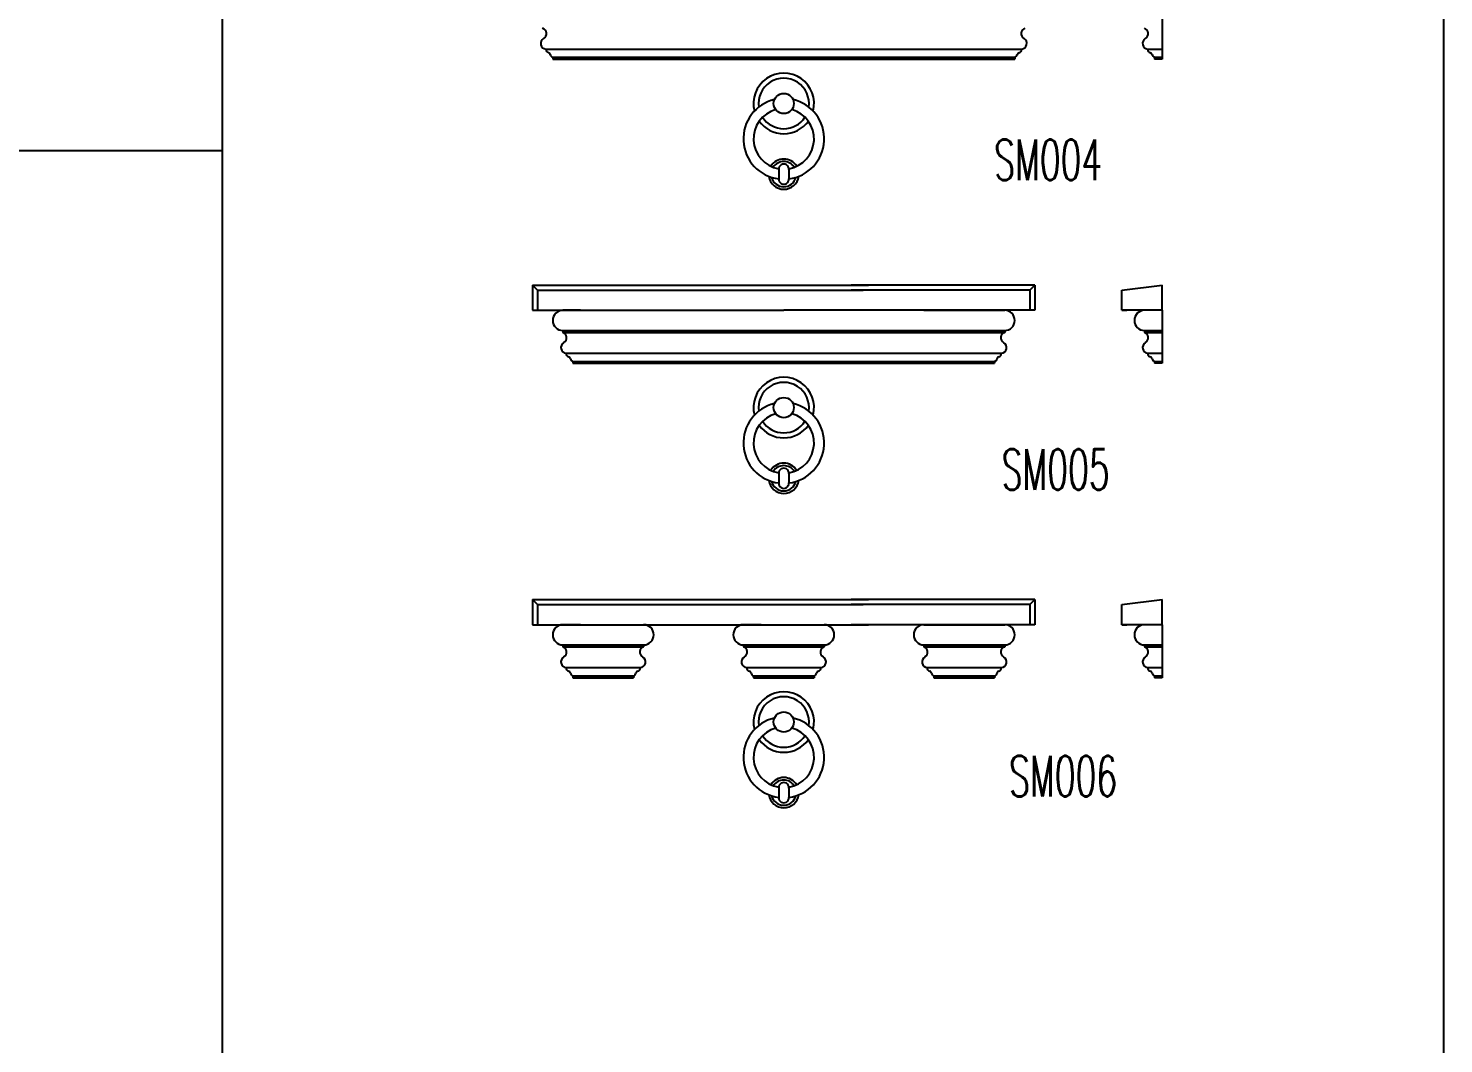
# Model space of a CAD drawing. Header units: inches. Extents: x 1985 to 11287, y 379 to 4336.
# Drawn here: x 7615.7 to 7685.8, y 3470 to 3520.3 of the extents above; entities that cross this region are included whole.
import ezdxf

# ---------------------------------------------------------------- set-up
doc = ezdxf.new("R2010")
doc.units = ezdxf.units.IN
doc.header["$MEASUREMENT"] = 0
for name, color, linetype in [('detail 99', 30, 'CONTINUOUS'), ('elevation 99', 7, 'CONTINUOUS'), ('separation 99', 3, 'CONTINUOUS'), ('wood detail 99', 7, 'CONTINUOUS')]:
    doc.layers.add(name, color=color, linetype=linetype)
doc.styles.add('MARVIN', font='simplex.shx', dxfattribs={"width": 0.6})

msp = doc.modelspace()

# ---------------------------------------------------------------- linework, layer by layer
at = {"layer": 'elevation 99'}
for p, q in [((7641.299037, 3519.225192), (7653.080545, 3519.225192)), ((7653.080545, 3519.225192), (7664.862052, 3519.225192)), ((7641.643037, 3518.818892), (7653.080545, 3518.818892)), ((7653.080545, 3518.818892), (7664.518052, 3518.818892)), ((7652.831414, 3513.304061), (7652.831034, 3512.798853)), ((7653.329675, 3513.304061), (7653.330056, 3512.798853)), ((7640.643037, 3507.541513), (7649.75019, 3507.541513)), ((7640.643037, 3507.541513), (7640.643037, 3506.291513)), ((7640.643037, 3507.541513), (7640.893037, 3507.291513)), ((7640.893037, 3507.291513), (7649.75019, 3507.291513)), ((7640.893037, 3507.291513), (7640.893037, 3506.291513)), ((7648.893045, 3507.541513), (7657.268045, 3507.541513)), ((7649.143045, 3507.291513), (7657.018045, 3507.291513)), ((7665.518052, 3507.541513), (7656.4109, 3507.541513)), ((7665.268052, 3507.291513), (7656.4109, 3507.291513)), ((7665.518052, 3507.541513), (7665.268052, 3507.291513)), ((7665.268052, 3507.291513), (7665.268052, 3506.291513)), ((7665.518052, 3507.541513), (7665.518052, 3506.291513)), ((7640.643037, 3506.291513), (7653.080545, 3506.291513)), ((7665.518052, 3506.291513), (7653.080545, 3506.291513)), ((7660.018052, 3506.291513), (7664.018052, 3506.291513)), ((7642.143037, 3505.291513), (7653.080545, 3505.291513)), ((7642.143037, 3505.197813), (7653.080545, 3505.197813)), ((7653.080545, 3505.291513), (7664.018052, 3505.291513)), ((7653.080545, 3505.197813), (7664.018052, 3505.197813)), ((7642.299037, 3504.166513), (7653.080545, 3504.166513)), ((7642.643037, 3503.760213), (7653.080545, 3503.760213)), ((7653.080545, 3504.166513), (7663.862052, 3504.166513)), ((7653.080545, 3503.760213), (7663.518052, 3503.760213)), ((7652.831414, 3498.245382), (7652.831034, 3497.740174)), ((7653.329675, 3498.245382), (7653.330056, 3497.740174)), ((7640.643037, 3491.972585), (7649.75019, 3491.972585)), ((7640.643037, 3491.972585), (7640.643037, 3490.722585)), ((7640.643037, 3491.972585), (7640.893037, 3491.722585)), ((7648.893045, 3491.972585), (7657.268045, 3491.972585)), ((7665.518052, 3491.972585), (7656.4109, 3491.972585)), ((7665.518052, 3491.972585), (7665.268052, 3491.722585)), ((7665.518052, 3491.972585), (7665.518052, 3490.722585)), ((7640.893037, 3491.722585), (7649.75019, 3491.722585)), ((7640.893037, 3491.722585), (7640.893037, 3490.722585)), ((7649.143045, 3491.722585), (7657.018045, 3491.722585)), ((7665.268052, 3491.722585), (7656.4109, 3491.722585)), ((7665.268052, 3491.722585), (7665.268052, 3490.722585)), ((7640.643037, 3490.722585), (7649.75019, 3490.722585)), ((7648.893045, 3490.722585), (7657.268045, 3490.722585)), ((7651.080545, 3490.722585), (7655.080545, 3490.722585)), ((7665.518052, 3490.722585), (7656.4109, 3490.722585)), ((7660.018052, 3490.722585), (7664.018052, 3490.722585)), ((7642.143037, 3489.722585), (7646.143037, 3489.722585)), ((7651.080545, 3489.722585), (7655.080545, 3489.722585)), ((7660.018052, 3489.722585), (7664.018052, 3489.722585)), ((7642.143037, 3489.628885), (7646.143037, 3489.628885)), ((7651.080545, 3489.628885), (7655.080545, 3489.628885)), ((7660.018052, 3489.628885), (7664.018052, 3489.628885)), ((7642.299037, 3488.597585), (7645.987037, 3488.597585)), ((7651.236545, 3488.597585), (7654.924545, 3488.597585)), ((7660.174052, 3488.597585), (7663.862052, 3488.597585)), ((7642.643037, 3488.191285), (7645.643037, 3488.191285)), ((7651.580545, 3488.191285), (7654.580545, 3488.191285)), ((7660.518052, 3488.191285), (7663.518052, 3488.191285)), ((7652.831414, 3482.676454), (7652.831034, 3482.171246)), ((7653.329675, 3482.676454), (7653.330056, 3482.171246))]:
    msp.add_line(p, q, dxfattribs=at)
for centre in [(7653.080545, 3516.533228), (7653.080545, 3501.474549), (7653.080545, 3485.905621)]:
    msp.add_circle(centre, 0.5, dxfattribs=at)
for centre, radius, start, end in [((7653.080545, 3516.533228), 1.5, 345.52248781, 194.47751219), ((7653.080545, 3516.533228), 1.25, 351.7867893, 188.2132107), ((7653.080545, 3514.783228), 2, 103.29117724, 262.8333566), ((7653.080545, 3514.783228), 2, 277.1666434, 76.70882276), ((7653.080545, 3514.783228), 1.5, 105.35888558, 260.43961631), ((7653.080545, 3516.533228), 1.5, 215.68533471, 324.31466529), ((7653.080545, 3516.533228), 1.25, 212.87834956, 327.12165044), ((7653.080545, 3514.783228), 1.5, 279.56038369, 74.64111442), ((7653.080545, 3513.033228), 0.75, 31.58813551, 148.41186449), ((7653.080545, 3513.033228), 0.625, 33.36701297, 146.63298703), ((7653.080545, 3513.283228), 0.25, 355.30618335, 184.69381665), ((7653.080545, 3513.033228), 0.75, 188.2132107, 351.7867893), ((7653.080545, 3513.033228), 0.625, 194.47751219, 345.52248781), ((7653.080545, 3512.783228), 0.25, 176.4166783, 3.5833217), ((7653.080545, 3501.474549), 1.5, 345.52248781, 194.47751219), ((7653.080545, 3501.474549), 1.25, 351.7867893, 188.2132107), ((7653.080545, 3499.724549), 2, 103.29117724, 262.8333566), ((7653.080545, 3499.724549), 2, 277.1666434, 76.70882276), ((7653.080545, 3499.724549), 1.5, 105.35888558, 260.43961631), ((7653.080545, 3499.724549), 1.5, 279.56038369, 74.64111442), ((7653.080545, 3501.474549), 1.5, 215.68533471, 324.31466529), ((7653.080545, 3501.474549), 1.25, 212.87834956, 327.12165044), ((7653.080545, 3497.974549), 0.75, 31.58813551, 148.41186449), ((7653.080545, 3497.974549), 0.625, 33.36701297, 146.63298703), ((7653.080545, 3498.224549), 0.25, 355.30618335, 184.69381665), ((7653.080545, 3497.974549), 0.75, 188.2132107, 351.7867893), ((7653.080545, 3497.974549), 0.625, 194.47751219, 345.52248781), ((7653.080545, 3497.724549), 0.25, 176.4166783, 3.5833217), ((7653.080545, 3485.905621), 1.5, 345.52248781, 194.47751219), ((7653.080545, 3485.905621), 1.25, 351.7867893, 188.2132107), ((7653.080545, 3484.155621), 2, 103.29117724, 262.8333566), ((7653.080545, 3484.155621), 1.5, 105.35888558, 260.43961631), ((7653.080545, 3484.155621), 1.5, 279.56038369, 74.64111442), ((7653.080545, 3484.155621), 2, 277.1666434, 76.70882276), ((7653.080545, 3485.905621), 1.5, 215.68533471, 324.31466529), ((7653.080545, 3485.905621), 1.25, 212.87834956, 327.12165044), ((7653.080545, 3482.405621), 0.75, 31.58813551, 148.41186449), ((7653.080545, 3482.405621), 0.625, 33.36701297, 146.63298703), ((7653.080545, 3482.655621), 0.25, 355.30618335, 184.69381665), ((7653.080545, 3482.405621), 0.75, 188.2132107, 351.7867893), ((7653.080545, 3482.405621), 0.625, 194.47751219, 345.52248781), ((7653.080545, 3482.155621), 0.25, 176.4166783, 3.5833217)]:
    msp.add_arc(centre, radius, start, end, dxfattribs=at)
at = {"layer": 'separation 99'}
for p, q in [((7685.752407, 3276.128059), (7685.752407, 3764.575732)), ((7625.276756, 3514.186238), (7554.801223, 3514.186238))]:
    msp.add_line(p, q, dxfattribs=at)
msp.add_lwpolyline([(7625.276756, 3468.707265), (7685.752407, 3468.707265), (7685.752407, 3605.998872), (7625.276756, 3605.998872)], close=True, dxfattribs=at)
at = {"layer": 'wood detail 99'}
for p, q in [((7671.812658, 3521.350192), (7671.812658, 3518.725192)), ((7671.093658, 3519.225192), (7671.812658, 3519.225192)), ((7671.437658, 3518.818892), (7671.812658, 3518.818892)), ((7671.812658, 3518.725192), (7671.437658, 3518.725192)), ((7669.812658, 3507.291513), (7671.812658, 3507.541513)), ((7669.812658, 3506.291513), (7669.812658, 3507.291513)), ((7671.812658, 3506.291513), (7671.812658, 3507.541513)), ((7671.812658, 3506.291513), (7669.812658, 3506.291513)), ((7669.812658, 3506.291513), (7670.062658, 3506.291513)), ((7671.812658, 3506.291513), (7671.812658, 3503.666513)), ((7670.937658, 3505.291513), (7671.812658, 3505.291513)), ((7670.937658, 3505.197813), (7671.812658, 3505.197813)), ((7671.093658, 3504.166513), (7671.812658, 3504.166513)), ((7671.437658, 3503.760213), (7671.812658, 3503.760213)), ((7671.812658, 3503.666513), (7671.437658, 3503.666513)), ((7669.812658, 3491.722585), (7671.812658, 3491.972585)), ((7671.812658, 3490.722585), (7671.812658, 3491.972585)), ((7669.812658, 3490.722585), (7669.812658, 3491.722585)), ((7671.812658, 3490.722585), (7669.812658, 3490.722585)), ((7669.812658, 3490.722585), (7670.062658, 3490.722585)), ((7671.812658, 3490.722585), (7671.812658, 3488.097585)), ((7670.937658, 3489.722585), (7671.812658, 3489.722585)), ((7670.937658, 3489.628885), (7671.812658, 3489.628885)), ((7671.093658, 3488.597585), (7671.812658, 3488.597585)), ((7671.437658, 3488.191285), (7671.812658, 3488.191285)), ((7671.812658, 3488.097585), (7671.437658, 3488.097585))]:
    msp.add_line(p, q, dxfattribs=at)
at = {"layer": 'wood detail 99', "color": 7}
for p, q in [((7641.196631, 3519.752079), (7641.182943, 3519.744191)), ((7664.964458, 3519.752079), (7664.978146, 3519.744191)), ((7664.964458, 3519.752079), (7664.978146, 3519.744191)), ((7670.991252, 3519.752079), (7670.977564, 3519.744191)), ((7641.643037, 3518.818892), (7641.643037, 3518.725192)), ((7641.643037, 3518.725192), (7653.080545, 3518.725192)), ((7653.080545, 3518.725192), (7664.518052, 3518.725192)), ((7664.518052, 3518.818892), (7664.518052, 3518.725192)), ((7664.518052, 3518.818892), (7664.518052, 3518.725192)), ((7671.437658, 3518.818892), (7671.437658, 3518.725192)), ((7643.018037, 3506.291513), (7642.143037, 3506.291513)), ((7663.143052, 3506.291513), (7664.018052, 3506.291513)), ((7663.143052, 3506.291513), (7664.018052, 3506.291513)), ((7642.143037, 3505.291513), (7642.143037, 3505.197813)), ((7664.018052, 3505.291513), (7664.018052, 3505.197813)), ((7664.018052, 3505.291513), (7664.018052, 3505.197813)), ((7670.937658, 3505.291513), (7670.937658, 3505.197813)), ((7642.196631, 3504.6934), (7642.182943, 3504.685512)), ((7663.964458, 3504.6934), (7663.978146, 3504.685512)), ((7663.964458, 3504.6934), (7663.978146, 3504.685512)), ((7670.991252, 3504.6934), (7670.977564, 3504.685512)), ((7642.643037, 3503.760213), (7642.643037, 3503.666513)), ((7642.643037, 3503.666513), (7653.080545, 3503.666513)), ((7653.080545, 3503.666513), (7663.518052, 3503.666513)), ((7663.518052, 3503.760213), (7663.518052, 3503.666513)), ((7663.518052, 3503.760213), (7663.518052, 3503.666513)), ((7671.437658, 3503.760213), (7671.437658, 3503.666513)), ((7643.018037, 3490.722585), (7642.143037, 3490.722585)), ((7645.268037, 3490.722585), (7646.143037, 3490.722585)), ((7651.955545, 3490.722585), (7651.080545, 3490.722585)), ((7654.205545, 3490.722585), (7655.080545, 3490.722585)), ((7660.893052, 3490.722585), (7660.018052, 3490.722585)), ((7663.143052, 3490.722585), (7664.018052, 3490.722585)), ((7663.143052, 3490.722585), (7664.018052, 3490.722585)), ((7642.143037, 3489.722585), (7642.143037, 3489.628885)), ((7646.143037, 3489.722585), (7646.143037, 3489.628885)), ((7651.080545, 3489.722585), (7651.080545, 3489.628885)), ((7655.080545, 3489.722585), (7655.080545, 3489.628885)), ((7660.018052, 3489.722585), (7660.018052, 3489.628885)), ((7664.018052, 3489.722585), (7664.018052, 3489.628885)), ((7664.018052, 3489.722585), (7664.018052, 3489.628885)), ((7670.937658, 3489.722585), (7670.937658, 3489.628885)), ((7642.196631, 3489.124472), (7642.182943, 3489.116584)), ((7646.089443, 3489.124472), (7646.103131, 3489.116584)), ((7651.134139, 3489.124472), (7651.120451, 3489.116584)), ((7655.026951, 3489.124472), (7655.040639, 3489.116584)), ((7660.071646, 3489.124472), (7660.057958, 3489.116584)), ((7663.964458, 3489.124472), (7663.978146, 3489.116584)), ((7663.964458, 3489.124472), (7663.978146, 3489.116584)), ((7670.991252, 3489.124472), (7670.977564, 3489.116584)), ((7642.643037, 3488.191285), (7642.643037, 3488.097585)), ((7642.643037, 3488.097585), (7645.643037, 3488.097585)), ((7645.643037, 3488.191285), (7645.643037, 3488.097585)), ((7651.580545, 3488.191285), (7651.580545, 3488.097585)), ((7651.580545, 3488.097585), (7654.580545, 3488.097585)), ((7654.580545, 3488.191285), (7654.580545, 3488.097585)), ((7660.518052, 3488.191285), (7660.518052, 3488.097585)), ((7660.518052, 3488.097585), (7663.518052, 3488.097585)), ((7663.518052, 3488.191285), (7663.518052, 3488.097585)), ((7663.518052, 3488.191285), (7663.518052, 3488.097585)), ((7671.437658, 3488.191285), (7671.437658, 3488.097585))]:
    msp.add_line(p, q, dxfattribs=at)
for centre, radius, start, end in [((7641.049537, 3519.991504), 0.281, 301.56504201, 70.56482005), ((7665.111552, 3519.991504), 0.281, 109.43517995, 238.43495799), ((7665.111552, 3519.991504), 0.281, 109.43517995, 238.43495799), ((7670.844158, 3519.991504), 0.281, 301.56504201, 70.56482005), ((7641.330278, 3519.504664), 0.281213, 121.59595266, 263.62172418), ((7641.486537, 3519.225192), 0.1875, 180, 255.46141445), ((7664.674552, 3519.225192), 0.1875, 284.53858555, 0), ((7664.674552, 3519.225192), 0.1875, 284.53858555, 0), ((7664.830812, 3519.504664), 0.281213, 276.37827582, 58.40404734), ((7664.830812, 3519.504664), 0.281213, 276.37827582, 58.40404734), ((7671.124899, 3519.504664), 0.281213, 121.59595266, 263.62172418), ((7671.281158, 3519.225192), 0.1875, 180, 255.46141445), ((7641.401209, 3518.924695), 0.125, 12.05330998, 76.11845974), ((7641.705502, 3518.995681), 0.1875, 192.41263675, 250.5401615), ((7664.455588, 3518.995681), 0.1875, 289.4598385, 347.58736325), ((7664.455588, 3518.995681), 0.1875, 289.4598385, 347.58736325), ((7664.759881, 3518.924695), 0.125, 103.88154026, 167.94669002), ((7664.759881, 3518.924695), 0.125, 103.88154026, 167.94669002), ((7671.19583, 3518.924695), 0.125, 12.05330998, 76.11845974), ((7671.500123, 3518.995681), 0.1875, 192.41263675, 250.5401615), ((7642.143037, 3505.791513), 0.5, 90, 270), ((7664.018052, 3505.791513), 0.5, 270, 90), ((7664.018052, 3505.791513), 0.5, 270, 90), ((7670.937658, 3505.791513), 0.5, 90, 270), ((7642.049537, 3504.932825), 0.281, 301.56504201, 70.56482005), ((7664.111552, 3504.932825), 0.281, 109.43517995, 238.43495799), ((7664.111552, 3504.932825), 0.281, 109.43517995, 238.43495799), ((7670.844158, 3504.932825), 0.281, 301.56504201, 70.56482005), ((7642.330278, 3504.445985), 0.281213, 121.59595266, 263.62172418), ((7663.830812, 3504.445985), 0.281213, 276.37827582, 58.40404734), ((7663.830812, 3504.445985), 0.281213, 276.37827582, 58.40404734), ((7671.124899, 3504.445985), 0.281213, 121.59595266, 263.62172418), ((7642.486537, 3504.166513), 0.1875, 180, 255.46141445), ((7642.401209, 3503.866016), 0.125, 12.05330998, 76.11845974), ((7642.705502, 3503.937002), 0.1875, 192.41263675, 250.5401615), ((7663.455588, 3503.937002), 0.1875, 289.4598385, 347.58736325), ((7663.455588, 3503.937002), 0.1875, 289.4598385, 347.58736325), ((7663.759881, 3503.866016), 0.125, 103.88154026, 167.94669002), ((7663.759881, 3503.866016), 0.125, 103.88154026, 167.94669002), ((7663.674552, 3504.166513), 0.1875, 284.53858555, 0), ((7663.674552, 3504.166513), 0.1875, 284.53858555, 0), ((7671.281158, 3504.166513), 0.1875, 180, 255.46141445), ((7671.19583, 3503.866016), 0.125, 12.05330998, 76.11845974), ((7671.500123, 3503.937002), 0.1875, 192.41263675, 250.5401615), ((7642.143037, 3490.222585), 0.5, 90, 270), ((7646.143037, 3490.222585), 0.5, 270, 90), ((7651.080545, 3490.222585), 0.5, 90, 270), ((7655.080545, 3490.222585), 0.5, 270, 90), ((7660.018052, 3490.222585), 0.5, 90, 270), ((7664.018052, 3490.222585), 0.5, 270, 90), ((7664.018052, 3490.222585), 0.5, 270, 90), ((7670.937658, 3490.222585), 0.5, 90, 270), ((7642.330278, 3488.877057), 0.281213, 121.59595266, 263.62172418), ((7642.049537, 3489.363897), 0.281, 301.56504201, 70.56482005), ((7646.236537, 3489.363897), 0.281, 109.43517995, 238.43495799), ((7645.955797, 3488.877057), 0.281213, 276.37827582, 58.40404734), ((7651.267785, 3488.877057), 0.281213, 121.59595266, 263.62172418), ((7650.987045, 3489.363897), 0.281, 301.56504201, 70.56482005), ((7655.174045, 3489.363897), 0.281, 109.43517995, 238.43495799), ((7654.893304, 3488.877057), 0.281213, 276.37827582, 58.40404734), ((7660.205293, 3488.877057), 0.281213, 121.59595266, 263.62172418), ((7659.924552, 3489.363897), 0.281, 301.56504201, 70.56482005), ((7664.111552, 3489.363897), 0.281, 109.43517995, 238.43495799), ((7664.111552, 3489.363897), 0.281, 109.43517995, 238.43495799), ((7663.830812, 3488.877057), 0.281213, 276.37827582, 58.40404734), ((7663.830812, 3488.877057), 0.281213, 276.37827582, 58.40404734), ((7671.124899, 3488.877057), 0.281213, 121.59595266, 263.62172418), ((7670.844158, 3489.363897), 0.281, 301.56504201, 70.56482005), ((7642.486537, 3488.597585), 0.1875, 180, 255.46141445), ((7642.401209, 3488.297088), 0.125, 12.05330998, 76.11845974), ((7642.705502, 3488.368074), 0.1875, 192.41263675, 250.5401615), ((7645.580572, 3488.368074), 0.1875, 289.4598385, 347.58736325), ((7645.884865, 3488.297088), 0.125, 103.88154026, 167.94669002), ((7645.799537, 3488.597585), 0.1875, 284.53858555, 0), ((7651.424045, 3488.597585), 0.1875, 180, 255.46141445), ((7651.338717, 3488.297088), 0.125, 12.05330998, 76.11845974), ((7651.64301, 3488.368074), 0.1875, 192.41263675, 250.5401615), ((7654.51808, 3488.368074), 0.1875, 289.4598385, 347.58736325), ((7654.822373, 3488.297088), 0.125, 103.88154026, 167.94669002), ((7654.737045, 3488.597585), 0.1875, 284.53858555, 0), ((7660.361552, 3488.597585), 0.1875, 180, 255.46141445), ((7660.276224, 3488.297088), 0.125, 12.05330998, 76.11845974), ((7660.580517, 3488.368074), 0.1875, 192.41263675, 250.5401615), ((7663.455588, 3488.368074), 0.1875, 289.4598385, 347.58736325), ((7663.455588, 3488.368074), 0.1875, 289.4598385, 347.58736325), ((7663.759881, 3488.297088), 0.125, 103.88154026, 167.94669002), ((7663.759881, 3488.297088), 0.125, 103.88154026, 167.94669002), ((7663.674552, 3488.597585), 0.1875, 284.53858555, 0), ((7663.674552, 3488.597585), 0.1875, 284.53858555, 0), ((7671.281158, 3488.597585), 0.1875, 180, 255.46141445), ((7671.19583, 3488.297088), 0.125, 12.05330998, 76.11845974), ((7671.500123, 3488.368074), 0.1875, 192.41263675, 250.5401615)]:
    msp.add_arc(centre, radius, start, end, dxfattribs=at)

# ---------------------------------------------------------------- texts
at = {"layer": 'detail 99', "color": 30, "style": 'MARVIN', "width": 0.6}
for s, p in [('SM004', (7663.496601, 3512.742818)), ('SM005', (7663.866414, 3497.407875)), ('SM006', (7664.236739, 3482.22284))]:
    msp.add_text(s, height=2, dxfattribs=at).set_placement(p)

doc.saveas('drawing.dxf')
